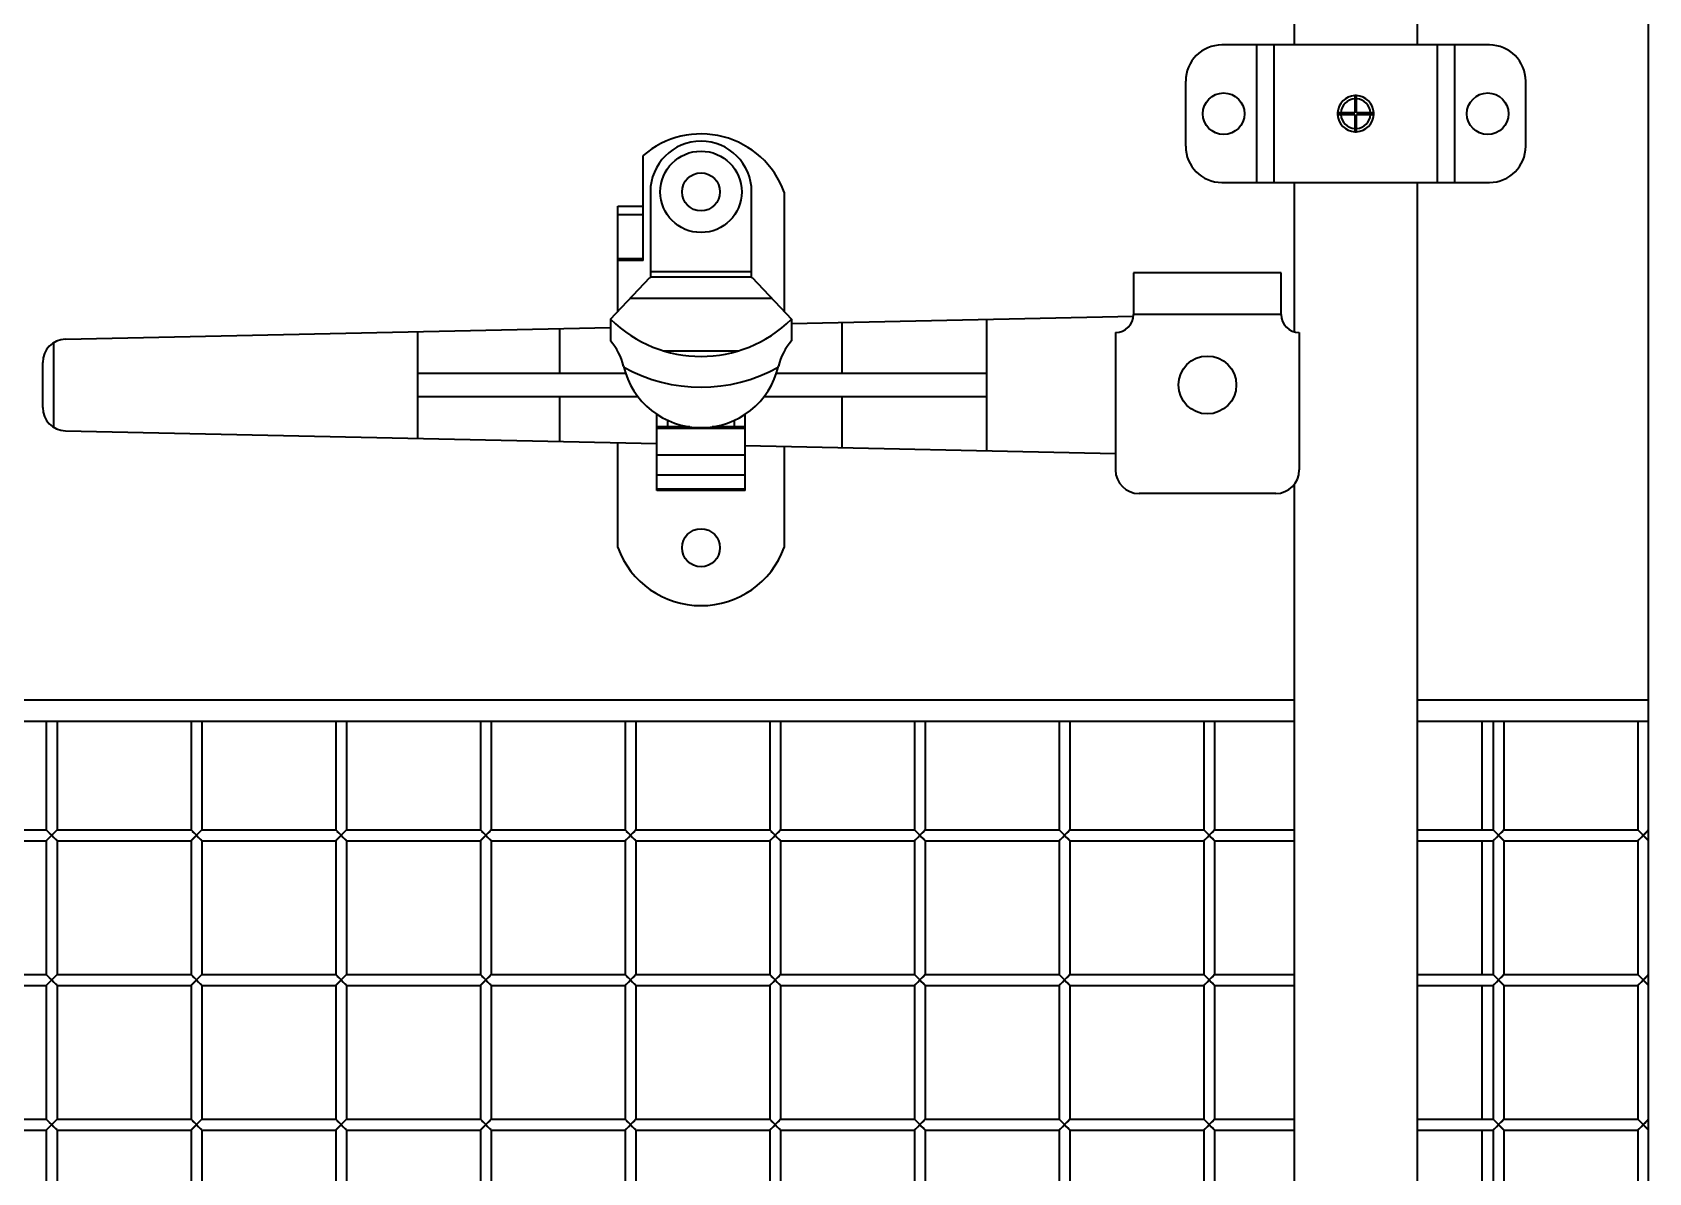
# Model space of a CAD drawing. Header units: millimetres. Extents: x 32496 to 166256, y 3504 to 23939.
# Drawn here: x 146662.3 to 147109.2, y 13270 to 13585.3 of the extents above; entities that cross this region are included whole.
import ezdxf

# ---------------------------------------------------------------- set-up
doc = ezdxf.new("R2010")
doc.units = ezdxf.units.MM
doc.layers.get('0').update_dxf_attribs({"lineweight": 35})

# ---------------------------------------------------------------- blocks, each defined once
blk = doc.blocks.new('8-1250')
at = {"linetype": 'Continuous'}
for p, q in [((-1585.13, -32393.79), (-1585.13, -33324.79)), ((-1551.13, -32393.79), (-1551.13, -33324.79)), ((-1487.13, -33511.79), (-1487.13, -33311.79)), ((-1531.13, -33324.79), (-1605.13, -33324.79)), ((-1595.43, -33362.79), (-1595.43, -33324.79)), ((-1590.63, -33362.79), (-1590.63, -33324.79)), ((-1545.63, -33324.79), (-1545.63, -33362.79)), ((-1540.83, -33324.79), (-1540.83, -33362.79)), ((-1615.13, -33352.79), (-1615.13, -33334.79)), ((-1521.13, -33352.79), (-1521.13, -33334.79)), ((-1568.38, -33338.8), (-1568.38, -33343.54)), ((-1567.88, -33343.54), (-1567.88, -33338.8)), ((-1568.38, -33343.54), (-1573.12, -33343.54)), ((-1573.12, -33344.04), (-1568.38, -33344.04)), ((-1568.38, -33344.04), (-1568.38, -33348.78)), ((-1563.13, -33343.54), (-1567.88, -33343.54)), ((-1567.88, -33348.78), (-1567.88, -33344.04)), ((-1567.88, -33344.04), (-1563.13, -33344.04)), ((-1765.13, -33384.39), (-1765.13, -33355.34)), ((-1605.13, -33362.79), (-1531.13, -33362.79)), ((-1585.13, -33362.79), (-1585.13, -33404.29)), ((-1551.13, -33362.79), (-1551.13, -34431.79)), ((-1763.13, -33365.39), (-1763.13, -33389.08)), ((-1735.13, -33389.08), (-1735.13, -33365.39)), ((-1726.13, -33365.45), (-1726.13, -33398.47)), ((-1772.13, -33398.47), (-1772.13, -33369.39)), ((-1772.13, -33369.39), (-1765.13, -33369.39)), ((-1772.13, -33371.61), (-1765.13, -33371.61)), ((-1772.13, -33383.78), (-1765.13, -33383.78)), ((-1765.13, -33384.39), (-1772.13, -33384.39)), ((-1774.13, -33400.59), (-1763.31, -33389.08)), ((-1763.31, -33389.08), (-1763.13, -33389.08)), ((-1763.13, -33387.39), (-1735.13, -33387.39)), ((-1763.13, -33388.89), (-1735.13, -33388.89)), ((-1735.13, -33389.08), (-1734.95, -33389.08)), ((-1734.95, -33389.08), (-1724.13, -33400.59)), ((-1588.73, -33387.79), (-1629.53, -33387.79)), ((-1629.53, -33387.79), (-1629.53, -33399.29)), ((-1588.73, -33399.29), (-1588.73, -33387.79)), ((-1729.49, -33394.89), (-1768.77, -33394.89)), ((-1588.73, -33399.29), (-1629.53, -33399.29)), ((-1924.87, -33406.15), (-1774.13, -33402.87)), ((-1788.13, -33415.59), (-1788.13, -33403.18)), ((-1774.13, -33400.59), (-1774.13, -33406.61)), ((-1724.13, -33401.78), (-1629.57, -33399.72)), ((-1724.13, -33400.59), (-1724.13, -33406.61)), ((-1710.13, -33415.59), (-1710.13, -33401.48)), ((-1670.13, -33436.97), (-1670.13, -33400.61)), ((-1928.13, -33407.13), (-1928.13, -33430.45)), ((-1827.43, -33433.55), (-1827.43, -33404.03)), ((-1634.53, -33404.29), (-1634.53, -33442.29)), ((-1583.73, -33404.29), (-1583.73, -33442.29)), ((-1931.13, -33425.03), (-1931.13, -33412.55)), ((-1759.34, -33409.39), (-1738.92, -33409.39)), ((-1769.9, -33415.59), (-1827.43, -33415.59)), ((-1670.13, -33415.59), (-1728.35, -33415.59)), ((-1827.43, -33421.99), (-1766.48, -33421.99)), ((-1788.13, -33434.4), (-1788.13, -33421.99)), ((-1731.77, -33421.99), (-1670.13, -33421.99)), ((-1710.13, -33436.1), (-1710.13, -33421.99)), ((-1761.38, -33447.93), (-1761.38, -33426.78)), ((-1761.38, -33430.29), (-1752.25, -33430.29)), ((-1758.38, -33428.48), (-1758.38, -33430.29)), ((-1746.01, -33430.29), (-1736.88, -33430.29)), ((-1739.88, -33430.29), (-1739.88, -33428.48)), ((-1736.88, -33447.93), (-1736.88, -33426.78)), ((-1924.87, -33431.43), (-1761.38, -33434.98)), ((-1772.13, -33463.73), (-1772.13, -33434.75)), ((-1736.88, -33430.79), (-1761.38, -33430.79)), ((-1761.38, -33438.1), (-1736.88, -33438.1)), ((-1736.88, -33435.52), (-1634.53, -33437.75)), ((-1726.13, -33435.75), (-1726.13, -33463.73)), ((-1736.88, -33443.74), (-1761.38, -33443.74)), ((-1761.38, -33447.46), (-1736.88, -33447.46)), ((-1736.88, -33447.93), (-1761.38, -33447.93)), ((-1585.13, -33446.27), (-1585.13, -34431.79)), ((-1590.23, -33448.79), (-1628.03, -33448.79)), ((-2211.13, -33505.79), (-1585.13, -33505.79)), ((-1551.13, -33505.79), (-1487.13, -33505.79)), ((-1585.13, -33511.79), (-2211.13, -33511.79)), ((-1930.13, -33511.79), (-1930.13, -33541.79)), ((-1927.13, -33511.79), (-1927.13, -33541.79)), ((-1890.13, -33511.79), (-1890.13, -33541.79)), ((-1887.13, -33511.79), (-1887.13, -33541.79)), ((-1850.13, -33511.79), (-1850.13, -33541.79)), ((-1847.13, -33511.79), (-1847.13, -33541.79)), ((-1810.13, -33511.79), (-1810.13, -33541.79)), ((-1807.13, -33511.79), (-1807.13, -33541.79)), ((-1770.13, -33511.79), (-1770.13, -33541.79)), ((-1767.13, -33511.79), (-1767.13, -33541.79)), ((-1730.13, -33511.79), (-1730.13, -33541.79)), ((-1727.13, -33511.79), (-1727.13, -33541.79)), ((-1690.13, -33511.79), (-1690.13, -33541.79)), ((-1687.13, -33511.79), (-1687.13, -33541.79)), ((-1650.13, -33511.79), (-1650.13, -33541.79)), ((-1647.13, -33511.79), (-1647.13, -33541.79)), ((-1610.13, -33511.79), (-1610.13, -33541.79)), ((-1607.13, -33511.79), (-1607.13, -33541.79)), ((-1487.13, -33511.79), (-1551.13, -33511.79)), ((-1533.13, -33541.79), (-1533.13, -33511.79)), ((-1530.13, -33511.79), (-1530.13, -33541.79)), ((-1527.13, -33511.79), (-1527.13, -33541.79)), ((-1490.13, -33511.79), (-1490.13, -33541.79)), ((-1487.13, -34414.79), (-1487.13, -33511.79)), ((-1967.13, -33541.79), (-1930.13, -33541.79)), ((-1930.13, -33544.79), (-1927.13, -33541.79)), ((-1930.13, -33541.79), (-1927.13, -33544.79)), ((-1927.13, -33541.79), (-1890.13, -33541.79)), ((-1890.13, -33541.79), (-1887.13, -33544.79)), ((-1890.13, -33544.79), (-1887.13, -33541.79)), ((-1887.13, -33541.79), (-1850.13, -33541.79)), ((-1850.13, -33541.79), (-1847.13, -33544.79)), ((-1850.13, -33544.79), (-1847.13, -33541.79)), ((-1847.13, -33541.79), (-1810.13, -33541.79)), ((-1810.13, -33541.79), (-1807.13, -33544.79)), ((-1810.13, -33544.79), (-1807.13, -33541.79)), ((-1807.13, -33541.79), (-1770.13, -33541.79)), ((-1770.13, -33541.79), (-1767.13, -33544.79)), ((-1770.13, -33544.79), (-1767.13, -33541.79)), ((-1767.13, -33541.79), (-1730.13, -33541.79)), ((-1730.13, -33541.79), (-1727.13, -33544.79)), ((-1730.13, -33544.79), (-1727.13, -33541.79)), ((-1727.13, -33541.79), (-1727.56, -33542.22)), ((-1727.13, -33541.79), (-1690.13, -33541.79)), ((-1690.13, -33541.79), (-1687.13, -33544.79)), ((-1690.13, -33544.79), (-1687.13, -33541.79)), ((-1687.13, -33541.79), (-1687.56, -33542.22)), ((-1687.13, -33541.79), (-1650.13, -33541.79)), ((-1650.13, -33544.79), (-1647.13, -33541.79)), ((-1650.13, -33541.79), (-1647.13, -33544.79)), ((-1647.13, -33541.79), (-1647.56, -33542.22)), ((-1647.13, -33541.79), (-1610.13, -33541.79)), ((-1610.13, -33544.79), (-1607.13, -33541.79)), ((-1610.13, -33541.79), (-1607.13, -33544.79)), ((-1607.13, -33541.79), (-1607.56, -33542.22)), ((-1607.13, -33541.79), (-1585.13, -33541.79)), ((-1551.13, -33541.79), (-1530.13, -33541.79)), ((-1530.13, -33544.79), (-1527.13, -33541.79)), ((-1530.13, -33541.79), (-1527.13, -33544.79)), ((-1527.13, -33541.79), (-1527.56, -33542.22)), ((-1527.13, -33541.79), (-1490.13, -33541.79)), ((-1490.13, -33544.79), (-1487.13, -33541.79)), ((-1490.13, -33541.79), (-1487.13, -33544.79)), ((-1487.13, -33541.79), (-1487.56, -33542.22)), ((-1967.13, -33544.79), (-1930.13, -33544.79)), ((-1930.13, -33544.79), (-1930.13, -33581.79)), ((-1930.01, -33544.67), (-1929.22, -33543.88)), ((-1929.22, -33543.88), (-1928.63, -33543.29)), ((-1927.13, -33544.79), (-1927.13, -33581.79)), ((-1927.13, -33544.79), (-1890.13, -33544.79)), ((-1890.13, -33544.79), (-1890.13, -33581.79)), ((-1890.01, -33544.67), (-1889.22, -33543.88)), ((-1889.22, -33543.88), (-1888.63, -33543.29)), ((-1887.13, -33544.79), (-1887.13, -33581.79)), ((-1887.13, -33544.79), (-1850.13, -33544.79)), ((-1850.13, -33544.79), (-1850.13, -33581.79)), ((-1850.01, -33544.67), (-1849.22, -33543.88)), ((-1849.22, -33543.88), (-1848.63, -33543.29)), ((-1847.13, -33544.79), (-1847.13, -33581.79)), ((-1847.13, -33544.79), (-1810.13, -33544.79)), ((-1810.13, -33544.79), (-1810.13, -33581.79)), ((-1810.01, -33544.67), (-1809.22, -33543.88)), ((-1809.22, -33543.88), (-1808.63, -33543.29)), ((-1807.13, -33544.79), (-1807.13, -33581.79)), ((-1807.13, -33544.79), (-1770.13, -33544.79)), ((-1770.13, -33544.79), (-1770.13, -33581.79)), ((-1770.01, -33544.67), (-1769.22, -33543.88)), ((-1769.22, -33543.88), (-1768.63, -33543.29)), ((-1767.13, -33544.79), (-1730.13, -33544.79)), ((-1767.13, -33544.79), (-1767.13, -33581.79)), ((-1730.13, -33544.79), (-1730.13, -33581.79)), ((-1730.01, -33544.67), (-1729.22, -33543.88)), ((-1729.22, -33543.88), (-1728.63, -33543.29)), ((-1727.13, -33544.79), (-1690.13, -33544.79)), ((-1727.13, -33544.79), (-1727.13, -33581.79)), ((-1690.13, -33544.79), (-1690.13, -33581.79)), ((-1690.01, -33544.67), (-1689.22, -33543.88)), ((-1689.22, -33543.88), (-1688.63, -33543.29)), ((-1687.13, -33544.79), (-1650.13, -33544.79)), ((-1687.13, -33544.79), (-1687.13, -33581.79)), ((-1650.13, -33544.79), (-1650.13, -33581.79)), ((-1650.01, -33544.67), (-1649.22, -33543.88)), ((-1649.22, -33543.88), (-1648.63, -33543.29)), ((-1647.13, -33544.79), (-1610.13, -33544.79)), ((-1647.13, -33544.79), (-1647.13, -33581.79)), ((-1610.13, -33544.79), (-1610.13, -33581.79)), ((-1610.01, -33544.67), (-1609.22, -33543.88)), ((-1609.22, -33543.88), (-1608.63, -33543.29)), ((-1607.13, -33544.79), (-1585.13, -33544.79)), ((-1607.13, -33544.79), (-1607.13, -33581.79)), ((-1551.13, -33544.79), (-1530.13, -33544.79)), ((-1533.13, -33581.79), (-1533.13, -33544.79)), ((-1530.13, -33544.79), (-1530.13, -33581.79)), ((-1530.01, -33544.67), (-1529.22, -33543.88)), ((-1529.22, -33543.88), (-1528.63, -33543.29)), ((-1527.13, -33544.79), (-1490.13, -33544.79)), ((-1527.13, -33544.79), (-1527.13, -33581.79)), ((-1490.13, -33544.79), (-1490.13, -33581.79)), ((-1490.01, -33544.67), (-1489.22, -33543.88)), ((-1489.22, -33543.88), (-1488.63, -33543.29)), ((-1967.13, -33581.79), (-1930.13, -33581.79)), ((-1930.13, -33581.79), (-1927.13, -33584.79)), ((-1930.13, -33584.79), (-1927.13, -33581.79)), ((-1927.13, -33581.79), (-1890.13, -33581.79)), ((-1890.13, -33581.79), (-1887.13, -33584.79)), ((-1890.13, -33584.79), (-1887.13, -33581.79)), ((-1887.13, -33581.79), (-1850.13, -33581.79)), ((-1850.13, -33581.79), (-1847.13, -33584.79)), ((-1850.13, -33584.79), (-1847.13, -33581.79)), ((-1847.13, -33581.79), (-1810.13, -33581.79)), ((-1810.13, -33581.79), (-1807.13, -33584.79)), ((-1810.13, -33584.79), (-1807.13, -33581.79)), ((-1807.13, -33581.79), (-1770.13, -33581.79)), ((-1770.13, -33581.79), (-1767.13, -33584.79)), ((-1770.13, -33584.79), (-1767.13, -33581.79)), ((-1767.13, -33581.79), (-1730.13, -33581.79)), ((-1730.13, -33581.79), (-1727.13, -33584.79)), ((-1730.13, -33584.79), (-1727.13, -33581.79)), ((-1727.13, -33581.79), (-1690.13, -33581.79)), ((-1690.13, -33581.79), (-1687.13, -33584.79)), ((-1690.13, -33584.79), (-1687.13, -33581.79)), ((-1687.13, -33581.79), (-1687.56, -33582.22)), ((-1687.13, -33581.79), (-1650.13, -33581.79)), ((-1650.13, -33581.79), (-1647.13, -33584.79)), ((-1650.13, -33584.79), (-1647.13, -33581.79)), ((-1647.13, -33581.79), (-1647.56, -33582.22)), ((-1647.13, -33581.79), (-1610.13, -33581.79)), ((-1610.13, -33584.79), (-1607.13, -33581.79)), ((-1610.13, -33581.79), (-1607.13, -33584.79)), ((-1607.13, -33581.79), (-1607.56, -33582.22)), ((-1607.13, -33581.79), (-1585.13, -33581.79)), ((-1551.13, -33581.79), (-1530.13, -33581.79)), ((-1530.13, -33584.79), (-1527.13, -33581.79)), ((-1530.13, -33581.79), (-1527.13, -33584.79)), ((-1527.13, -33581.79), (-1527.56, -33582.22)), ((-1527.13, -33581.79), (-1490.13, -33581.79)), ((-1490.13, -33584.79), (-1487.13, -33581.79)), ((-1490.13, -33581.79), (-1487.13, -33584.79)), ((-1487.13, -33581.79), (-1487.56, -33582.22)), ((-1967.13, -33584.79), (-1930.13, -33584.79)), ((-1930.13, -33584.79), (-1930.13, -33621.79)), ((-1930.01, -33584.67), (-1929.22, -33583.88)), ((-1929.22, -33583.88), (-1928.63, -33583.29)), ((-1927.13, -33584.79), (-1927.13, -33621.79)), ((-1927.13, -33584.79), (-1890.13, -33584.79)), ((-1890.13, -33584.79), (-1890.13, -33621.79)), ((-1890.01, -33584.67), (-1889.22, -33583.88)), ((-1889.22, -33583.88), (-1888.63, -33583.29)), ((-1887.13, -33584.79), (-1887.13, -33621.79)), ((-1887.13, -33584.79), (-1850.13, -33584.79)), ((-1850.13, -33584.79), (-1850.13, -33621.79)), ((-1850.01, -33584.67), (-1849.22, -33583.88)), ((-1849.22, -33583.88), (-1848.63, -33583.29)), ((-1847.13, -33584.79), (-1847.13, -33621.79)), ((-1847.13, -33584.79), (-1810.13, -33584.79)), ((-1810.13, -33584.79), (-1810.13, -33621.79)), ((-1810.01, -33584.67), (-1809.22, -33583.88)), ((-1809.22, -33583.88), (-1808.63, -33583.29)), ((-1807.13, -33584.79), (-1807.13, -33621.79)), ((-1807.13, -33584.79), (-1770.13, -33584.79)), ((-1770.13, -33584.79), (-1770.13, -33621.79)), ((-1770.01, -33584.67), (-1769.22, -33583.88)), ((-1769.22, -33583.88), (-1768.63, -33583.29)), ((-1767.13, -33584.79), (-1730.13, -33584.79)), ((-1767.13, -33584.79), (-1767.13, -33621.79)), ((-1730.13, -33584.79), (-1730.13, -33621.79)), ((-1730.01, -33584.67), (-1729.22, -33583.88)), ((-1729.22, -33583.88), (-1728.63, -33583.29)), ((-1727.13, -33584.79), (-1690.13, -33584.79)), ((-1727.13, -33584.79), (-1727.13, -33621.79)), ((-1690.13, -33584.79), (-1690.13, -33621.79)), ((-1690.01, -33584.67), (-1689.22, -33583.88)), ((-1689.22, -33583.88), (-1688.63, -33583.29)), ((-1687.13, -33584.79), (-1650.13, -33584.79)), ((-1687.13, -33584.79), (-1687.13, -33621.79)), ((-1650.13, -33584.79), (-1650.13, -33621.79)), ((-1650.01, -33584.67), (-1649.22, -33583.88)), ((-1649.22, -33583.88), (-1648.63, -33583.29)), ((-1647.13, -33584.79), (-1610.13, -33584.79)), ((-1647.13, -33584.79), (-1647.13, -33621.79)), ((-1610.13, -33584.79), (-1610.13, -33621.79)), ((-1610.01, -33584.67), (-1609.22, -33583.88)), ((-1609.22, -33583.88), (-1608.63, -33583.29)), ((-1607.13, -33584.79), (-1585.13, -33584.79)), ((-1607.13, -33584.79), (-1607.13, -33621.79)), ((-1551.13, -33584.79), (-1530.13, -33584.79)), ((-1533.13, -33621.79), (-1533.13, -33584.79)), ((-1530.13, -33584.79), (-1530.13, -33621.79)), ((-1530.01, -33584.67), (-1529.22, -33583.88)), ((-1529.22, -33583.88), (-1528.63, -33583.29)), ((-1527.13, -33584.79), (-1490.13, -33584.79)), ((-1527.13, -33584.79), (-1527.13, -33621.79)), ((-1490.13, -33584.79), (-1490.13, -33621.79)), ((-1490.01, -33584.67), (-1489.22, -33583.88)), ((-1489.22, -33583.88), (-1488.63, -33583.29)), ((-1967.13, -33621.79), (-1930.13, -33621.79)), ((-1930.13, -33621.79), (-1927.13, -33624.79)), ((-1930.13, -33624.79), (-1927.13, -33621.79)), ((-1927.13, -33621.79), (-1890.13, -33621.79)), ((-1890.13, -33621.79), (-1887.13, -33624.79)), ((-1890.13, -33624.79), (-1887.13, -33621.79)), ((-1887.13, -33621.79), (-1850.13, -33621.79)), ((-1850.13, -33621.79), (-1847.13, -33624.79)), ((-1850.13, -33624.79), (-1847.13, -33621.79)), ((-1847.13, -33621.79), (-1810.13, -33621.79)), ((-1810.13, -33621.79), (-1807.13, -33624.79)), ((-1810.13, -33624.79), (-1807.13, -33621.79)), ((-1807.13, -33621.79), (-1770.13, -33621.79)), ((-1770.13, -33621.79), (-1767.13, -33624.79)), ((-1770.13, -33624.79), (-1767.13, -33621.79)), ((-1767.13, -33621.79), (-1730.13, -33621.79)), ((-1730.13, -33621.79), (-1727.13, -33624.79)), ((-1730.13, -33624.79), (-1727.13, -33621.79)), ((-1727.13, -33621.79), (-1690.13, -33621.79)), ((-1690.13, -33621.79), (-1687.13, -33624.79)), ((-1690.13, -33624.79), (-1687.13, -33621.79)), ((-1687.13, -33621.79), (-1650.13, -33621.79)), ((-1650.13, -33621.79), (-1647.13, -33624.79)), ((-1650.13, -33624.79), (-1647.13, -33621.79)), ((-1647.13, -33621.79), (-1647.56, -33622.22)), ((-1647.13, -33621.79), (-1610.13, -33621.79)), ((-1610.13, -33621.79), (-1607.13, -33624.79)), ((-1610.13, -33624.79), (-1607.13, -33621.79)), ((-1607.13, -33621.79), (-1607.56, -33622.22)), ((-1607.13, -33621.79), (-1585.13, -33621.79)), ((-1551.13, -33621.79), (-1530.13, -33621.79)), ((-1530.13, -33624.79), (-1527.13, -33621.79)), ((-1530.13, -33621.79), (-1527.13, -33624.79)), ((-1527.13, -33621.79), (-1527.56, -33622.22)), ((-1527.13, -33621.79), (-1490.13, -33621.79)), ((-1490.13, -33624.79), (-1487.13, -33621.79)), ((-1490.13, -33621.79), (-1487.13, -33624.79)), ((-1487.13, -33621.79), (-1487.56, -33622.22)), ((-1967.13, -33624.79), (-1930.13, -33624.79)), ((-1930.13, -33624.79), (-1930.13, -33661.79)), ((-1930.01, -33624.67), (-1929.22, -33623.88)), ((-1929.22, -33623.88), (-1928.63, -33623.29)), ((-1927.13, -33624.79), (-1927.13, -33661.79)), ((-1927.13, -33624.79), (-1890.13, -33624.79)), ((-1890.13, -33624.79), (-1890.13, -33661.79)), ((-1890.01, -33624.67), (-1889.22, -33623.88)), ((-1889.22, -33623.88), (-1888.63, -33623.29)), ((-1887.13, -33624.79), (-1887.13, -33661.79)), ((-1887.13, -33624.79), (-1850.13, -33624.79)), ((-1850.13, -33624.79), (-1850.13, -33661.79)), ((-1850.01, -33624.67), (-1849.22, -33623.88)), ((-1849.22, -33623.88), (-1848.63, -33623.29)), ((-1847.13, -33624.79), (-1847.13, -33661.79)), ((-1847.13, -33624.79), (-1810.13, -33624.79)), ((-1810.13, -33624.79), (-1810.13, -33661.79)), ((-1810.01, -33624.67), (-1809.22, -33623.88)), ((-1809.22, -33623.88), (-1808.63, -33623.29)), ((-1807.13, -33624.79), (-1807.13, -33661.79)), ((-1807.13, -33624.79), (-1770.13, -33624.79)), ((-1770.13, -33624.79), (-1770.13, -33661.79)), ((-1770.01, -33624.67), (-1769.22, -33623.88)), ((-1769.22, -33623.88), (-1768.63, -33623.29)), ((-1767.13, -33624.79), (-1730.13, -33624.79)), ((-1767.13, -33624.79), (-1767.13, -33661.79)), ((-1730.13, -33624.79), (-1730.13, -33661.79)), ((-1730.01, -33624.67), (-1729.22, -33623.88)), ((-1729.22, -33623.88), (-1728.63, -33623.29)), ((-1727.13, -33624.79), (-1690.13, -33624.79)), ((-1727.13, -33624.79), (-1727.13, -33661.79)), ((-1690.13, -33624.79), (-1690.13, -33661.79)), ((-1690.01, -33624.67), (-1689.22, -33623.88)), ((-1689.22, -33623.88), (-1688.63, -33623.29)), ((-1687.13, -33624.79), (-1650.13, -33624.79)), ((-1687.13, -33624.79), (-1687.13, -33661.79)), ((-1650.13, -33624.79), (-1650.13, -33661.79)), ((-1650.01, -33624.67), (-1649.22, -33623.88)), ((-1649.22, -33623.88), (-1648.63, -33623.29)), ((-1647.13, -33624.79), (-1610.13, -33624.79)), ((-1647.13, -33624.79), (-1647.13, -33661.79)), ((-1610.13, -33624.79), (-1610.13, -33661.79)), ((-1610.01, -33624.67), (-1609.22, -33623.88)), ((-1609.22, -33623.88), (-1608.63, -33623.29)), ((-1607.13, -33624.79), (-1585.13, -33624.79)), ((-1607.13, -33624.79), (-1607.13, -33661.79)), ((-1551.13, -33624.79), (-1530.13, -33624.79)), ((-1533.13, -33661.79), (-1533.13, -33624.79)), ((-1530.13, -33624.79), (-1530.13, -33661.79)), ((-1530.01, -33624.67), (-1529.22, -33623.88)), ((-1529.22, -33623.88), (-1528.63, -33623.29)), ((-1527.13, -33624.79), (-1490.13, -33624.79)), ((-1527.13, -33624.79), (-1527.13, -33661.79)), ((-1490.13, -33624.79), (-1490.13, -33661.79)), ((-1490.01, -33624.67), (-1489.22, -33623.88)), ((-1489.22, -33623.88), (-1488.63, -33623.29))]:
    blk.add_line(p, q, dxfattribs=at)
for points in [[(-1928.63, -33543.29), (-1929.21, -33542.7), (-1929.69, -33542.23)], [(-1927.24, -33541.9), (-1927.56, -33542.22), (-1928.05, -33542.71), (-1928.63, -33543.29)], [(-1888.63, -33543.29), (-1889.21, -33542.7), (-1889.69, -33542.23)], [(-1887.24, -33541.9), (-1887.56, -33542.22), (-1888.05, -33542.71), (-1888.63, -33543.29)], [(-1848.63, -33543.29), (-1849.21, -33542.7), (-1849.69, -33542.23)], [(-1847.24, -33541.9), (-1847.56, -33542.22), (-1848.05, -33542.71), (-1848.63, -33543.29)], [(-1808.63, -33543.29), (-1809.21, -33542.7), (-1809.69, -33542.23)], [(-1807.24, -33541.9), (-1807.56, -33542.22), (-1808.05, -33542.71), (-1808.63, -33543.29)], [(-1768.63, -33543.29), (-1769.21, -33542.7), (-1769.69, -33542.23)], [(-1767.24, -33541.9), (-1767.56, -33542.22), (-1768.05, -33542.71), (-1768.63, -33543.29)], [(-1728.63, -33543.29), (-1729.21, -33542.7), (-1729.69, -33542.23)], [(-1727.56, -33542.22), (-1728.05, -33542.71), (-1728.63, -33543.29)], [(-1688.63, -33543.29), (-1689.21, -33542.7), (-1689.69, -33542.23)], [(-1687.56, -33542.22), (-1688.05, -33542.71), (-1688.63, -33543.29)], [(-1648.63, -33543.29), (-1649.21, -33542.7), (-1649.69, -33542.23)], [(-1647.56, -33542.22), (-1648.05, -33542.71), (-1648.63, -33543.29)], [(-1608.63, -33543.29), (-1609.21, -33542.7), (-1609.69, -33542.23)], [(-1607.56, -33542.22), (-1608.05, -33542.71), (-1608.63, -33543.29)], [(-1528.63, -33543.29), (-1529.21, -33542.7), (-1529.69, -33542.23)], [(-1527.56, -33542.22), (-1528.05, -33542.71), (-1528.63, -33543.29)], [(-1488.63, -33543.29), (-1489.21, -33542.7), (-1489.69, -33542.23)], [(-1487.56, -33542.22), (-1488.05, -33542.71), (-1488.63, -33543.29)], [(-1928.63, -33543.29), (-1928.04, -33543.88), (-1927.57, -33544.35), (-1927.24, -33544.67)], [(-1888.63, -33543.29), (-1888.04, -33543.88), (-1887.57, -33544.35), (-1887.24, -33544.67)], [(-1848.63, -33543.29), (-1848.04, -33543.88), (-1847.57, -33544.35), (-1847.24, -33544.67)], [(-1808.63, -33543.29), (-1808.04, -33543.88), (-1807.57, -33544.35), (-1807.24, -33544.67)], [(-1768.63, -33543.29), (-1768.04, -33543.88), (-1767.57, -33544.35), (-1767.24, -33544.67)], [(-1728.63, -33543.29), (-1728.04, -33543.88), (-1727.57, -33544.35), (-1727.24, -33544.67)], [(-1688.63, -33543.29), (-1688.04, -33543.88), (-1687.57, -33544.35), (-1687.24, -33544.67)], [(-1648.63, -33543.29), (-1648.04, -33543.88), (-1647.57, -33544.35), (-1647.24, -33544.67)], [(-1608.63, -33543.29), (-1608.04, -33543.88), (-1607.57, -33544.35), (-1607.24, -33544.67)], [(-1528.63, -33543.29), (-1528.04, -33543.88), (-1527.57, -33544.35), (-1527.24, -33544.67)], [(-1488.63, -33543.29), (-1488.04, -33543.88), (-1487.57, -33544.35), (-1487.24, -33544.67)], [(-1928.63, -33583.29), (-1929.21, -33582.7), (-1929.69, -33582.23)], [(-1927.24, -33581.9), (-1927.56, -33582.22), (-1928.05, -33582.71), (-1928.63, -33583.29)], [(-1888.63, -33583.29), (-1889.21, -33582.7), (-1889.69, -33582.23)], [(-1887.24, -33581.9), (-1887.56, -33582.22), (-1888.05, -33582.71), (-1888.63, -33583.29)], [(-1848.63, -33583.29), (-1849.21, -33582.7), (-1849.69, -33582.23)], [(-1847.24, -33581.9), (-1847.56, -33582.22), (-1848.05, -33582.71), (-1848.63, -33583.29)], [(-1808.63, -33583.29), (-1809.21, -33582.7), (-1809.69, -33582.23)], [(-1807.24, -33581.9), (-1807.56, -33582.22), (-1808.05, -33582.71), (-1808.63, -33583.29)], [(-1768.63, -33583.29), (-1769.21, -33582.7), (-1769.69, -33582.23)], [(-1767.24, -33581.9), (-1767.56, -33582.22), (-1768.05, -33582.71), (-1768.63, -33583.29)], [(-1728.63, -33583.29), (-1729.21, -33582.7), (-1729.69, -33582.23)], [(-1727.24, -33581.9), (-1727.56, -33582.22), (-1728.05, -33582.71), (-1728.63, -33583.29)], [(-1688.63, -33583.29), (-1689.21, -33582.7), (-1689.69, -33582.23)], [(-1687.56, -33582.22), (-1688.05, -33582.71), (-1688.63, -33583.29)], [(-1648.63, -33583.29), (-1649.21, -33582.7), (-1649.69, -33582.23)], [(-1647.56, -33582.22), (-1648.05, -33582.71), (-1648.63, -33583.29)], [(-1608.63, -33583.29), (-1609.21, -33582.7), (-1609.69, -33582.23)], [(-1607.56, -33582.22), (-1608.05, -33582.71), (-1608.63, -33583.29)], [(-1528.63, -33583.29), (-1529.21, -33582.7), (-1529.69, -33582.23)], [(-1527.56, -33582.22), (-1528.05, -33582.71), (-1528.63, -33583.29)], [(-1488.63, -33583.29), (-1489.21, -33582.7), (-1489.69, -33582.23)], [(-1487.56, -33582.22), (-1488.05, -33582.71), (-1488.63, -33583.29)], [(-1928.63, -33583.29), (-1928.04, -33583.88), (-1927.57, -33584.35), (-1927.24, -33584.67)], [(-1888.63, -33583.29), (-1888.04, -33583.88), (-1887.57, -33584.35), (-1887.24, -33584.67)], [(-1848.63, -33583.29), (-1848.04, -33583.88), (-1847.57, -33584.35), (-1847.24, -33584.67)], [(-1808.63, -33583.29), (-1808.04, -33583.88), (-1807.57, -33584.35), (-1807.24, -33584.67)], [(-1768.63, -33583.29), (-1768.04, -33583.88), (-1767.57, -33584.35), (-1767.24, -33584.67)], [(-1728.63, -33583.29), (-1728.04, -33583.88), (-1727.57, -33584.35), (-1727.24, -33584.67)], [(-1688.63, -33583.29), (-1688.04, -33583.88), (-1687.57, -33584.35), (-1687.24, -33584.67)], [(-1648.63, -33583.29), (-1648.04, -33583.88), (-1647.57, -33584.35), (-1647.24, -33584.67)], [(-1608.63, -33583.29), (-1608.04, -33583.88), (-1607.57, -33584.35), (-1607.24, -33584.67)], [(-1528.63, -33583.29), (-1528.04, -33583.88), (-1527.57, -33584.35), (-1527.24, -33584.67)], [(-1488.63, -33583.29), (-1488.04, -33583.88), (-1487.57, -33584.35), (-1487.24, -33584.67)], [(-1928.63, -33623.29), (-1929.21, -33622.7), (-1929.69, -33622.23)], [(-1927.24, -33621.9), (-1927.56, -33622.22), (-1928.05, -33622.71), (-1928.63, -33623.29)], [(-1888.63, -33623.29), (-1889.21, -33622.7), (-1889.69, -33622.23)], [(-1887.24, -33621.9), (-1887.56, -33622.22), (-1888.05, -33622.71), (-1888.63, -33623.29)], [(-1848.63, -33623.29), (-1849.21, -33622.7), (-1849.69, -33622.23)], [(-1847.24, -33621.9), (-1847.56, -33622.22), (-1848.05, -33622.71), (-1848.63, -33623.29)], [(-1808.63, -33623.29), (-1809.21, -33622.7), (-1809.69, -33622.23)], [(-1807.24, -33621.9), (-1807.56, -33622.22), (-1808.05, -33622.71), (-1808.63, -33623.29)], [(-1768.63, -33623.29), (-1769.21, -33622.7), (-1769.69, -33622.23)], [(-1767.24, -33621.9), (-1767.56, -33622.22), (-1768.05, -33622.71), (-1768.63, -33623.29)], [(-1728.63, -33623.29), (-1729.21, -33622.7), (-1729.69, -33622.23)], [(-1727.24, -33621.9), (-1727.56, -33622.22), (-1728.05, -33622.71), (-1728.63, -33623.29)], [(-1688.63, -33623.29), (-1689.21, -33622.7), (-1689.69, -33622.23)], [(-1687.24, -33621.9), (-1687.56, -33622.22), (-1688.05, -33622.71), (-1688.63, -33623.29)], [(-1648.63, -33623.29), (-1649.21, -33622.7), (-1649.69, -33622.23)], [(-1647.56, -33622.22), (-1648.05, -33622.71), (-1648.63, -33623.29)], [(-1608.63, -33623.29), (-1609.21, -33622.7), (-1609.69, -33622.23)], [(-1607.56, -33622.22), (-1608.05, -33622.71), (-1608.63, -33623.29)], [(-1528.63, -33623.29), (-1529.21, -33622.7), (-1529.69, -33622.23)], [(-1527.56, -33622.22), (-1528.05, -33622.71), (-1528.63, -33623.29)], [(-1488.63, -33623.29), (-1489.21, -33622.7), (-1489.69, -33622.23)], [(-1487.56, -33622.22), (-1488.05, -33622.71), (-1488.63, -33623.29)], [(-1928.63, -33623.29), (-1928.04, -33623.88), (-1927.57, -33624.35), (-1927.24, -33624.67)], [(-1888.63, -33623.29), (-1888.04, -33623.88), (-1887.57, -33624.35), (-1887.24, -33624.67)], [(-1848.63, -33623.29), (-1848.04, -33623.88), (-1847.57, -33624.35), (-1847.24, -33624.67)], [(-1808.63, -33623.29), (-1808.04, -33623.88), (-1807.57, -33624.35), (-1807.24, -33624.67)], [(-1768.63, -33623.29), (-1768.04, -33623.88), (-1767.57, -33624.35), (-1767.24, -33624.67)], [(-1728.63, -33623.29), (-1728.04, -33623.88), (-1727.57, -33624.35), (-1727.24, -33624.67)], [(-1688.63, -33623.29), (-1688.04, -33623.88), (-1687.57, -33624.35), (-1687.24, -33624.67)], [(-1648.63, -33623.29), (-1648.04, -33623.88), (-1647.57, -33624.35), (-1647.24, -33624.67)], [(-1608.63, -33623.29), (-1608.04, -33623.88), (-1607.57, -33624.35), (-1607.24, -33624.67)], [(-1528.63, -33623.29), (-1528.04, -33623.88), (-1527.57, -33624.35), (-1527.24, -33624.67)], [(-1488.63, -33623.29), (-1488.04, -33623.88), (-1487.57, -33624.35), (-1487.24, -33624.67)]]:
    blk.add_lwpolyline(points, dxfattribs=at)
for centre, radius in [((-1604.63, -33343.79), 5.75), ((-1531.63, -33343.79), 5.75), ((-1749.13, -33365.39), 11.25), ((-1749.13, -33365.39), 5.25), ((-1609.13, -33418.79), 8), ((-1749.13, -33463.79), 5.25)]:
    blk.add_circle(centre, radius, dxfattribs=at)
for centre, radius, start, end in [((-1605.13, -33334.79), 10, 90, 180), ((-1531.13, -33334.79), 10, 0, 90), ((-1568.13, -33343.79), 5, 92.866, 177.134), ((-1568.13, -33343.79), 4.13, 93.467, 176.533), ((-1568.13, -33343.79), 5, 87.1589, 92.8509), ((-1568.13, -33343.79), 4, 86.4167, 93.5833), ((-1568.13, -33343.79), 5, 2.866, 87.134), ((-1568.13, -33343.79), 4.13, 3.467, 86.533), ((-1568.13, -33343.79), 5, 177.1543, 182.8564), ((-1568.13, -33343.79), 5, 182.866, 267.134), ((-1568.13, -33343.79), 4.13, 183.467, 266.533), ((-1568.13, -33343.79), 4, 176.4167, 183.5833), ((-1568.13, -33343.79), 5, 272.866, 357.134), ((-1568.13, -33343.79), 4.13, 273.467, 356.533), ((-1568.13, -33343.79), 4, 356.4167, 3.5833), ((-1568.13, -33343.79), 5, 357.1504, 2.851), ((-1749.13, -33373.89), 24.5, 20.1531, 130.7728), ((-1568.13, -33343.79), 4, 266.4167, 273.5833), ((-1568.13, -33343.79), 5, 267.1534, 272.8459), ((-1749.13, -33365.39), 14, 0, 180), ((-1605.13, -33352.79), 10, 180, 270), ((-1531.13, -33352.79), 10, 270, 0), ((-1634.53, -33399.29), 5, 270, 0), ((-1583.73, -33399.29), 5, 180, 270), ((-1749.13, -33375.39), 35.5, 225.233, 314.767), ((-1924.73, -33412.55), 6.4, 91.2473, 180), ((-1786.13, -33417.2), 16, 13.0968, 41.4096), ((-1712.13, -33417.2), 16, 138.5904, 166.9032), ((-1749.13, -33408.59), 21.99, 193.0968, 346.9032), ((-1749.13, -33375.39), 44, 240.9787, 299.0213), ((-1924.73, -33425.03), 6.4, 180, 268.7527), ((-1628.03, -33442.29), 6.5, 180, 270), ((-1590.23, -33442.29), 6.5, 270, 0), ((-1749.13, -33455.29), 24.5, 200.1531, 339.8469)]:
    blk.add_arc(centre, radius, start, end, dxfattribs=at)

msp = doc.modelspace()

# ---------------------------------------------------------------- block references
at = {"color": 6}
msp.add_blockref('8-1250', (148596.331, 46906.597), dxfattribs=at)

doc.saveas('drawing.dxf')
